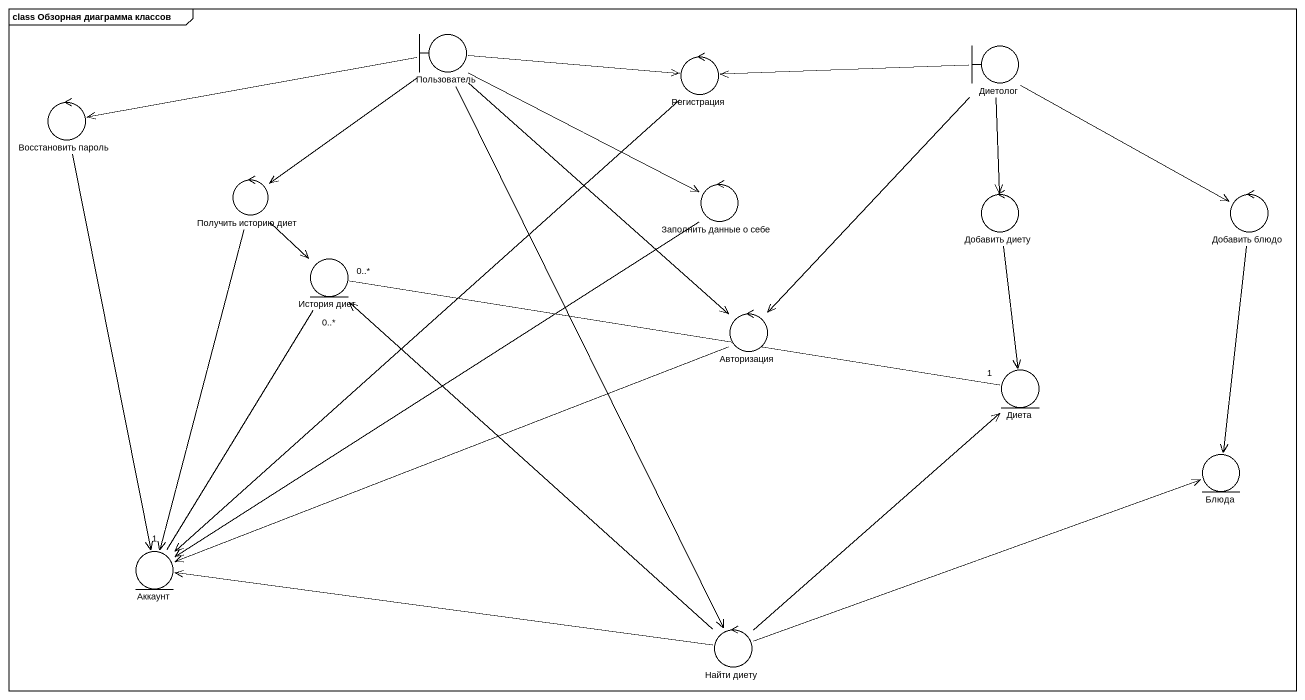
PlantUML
@startuml
mainframe class Обзорная диаграмма классов
boundary Пользователь
control Регистрация
boundary Диетолог
control "Восстановить пароль" as Восстановить_пароль
control "Получить историю диет" as Получить_историю_диет
control "Заполнить данные о себе" as Заполнить_данные_о_себе
control "Добавить диету" as Добавить_диету
control "Добавить блюдо" as Добавить_блюдо
entity "История диет" as История_диет
control Авторизация
entity Диета
entity Блюда
entity Аккаунт
control "Найти диету" as Найти_диету
Пользователь -right-> Регистрация
Пользователь -left-> Восстановить_пароль
Пользователь -left-> Получить_историю_диет
Пользователь -right-> Заполнить_данные_о_себе
Пользователь --> Авторизация
Пользователь --> Найти_диету
Регистрация --> Аккаунт
Диетолог -left-> Регистрация
Диетолог --> Добавить_диету
Диетолог -right-> Добавить_блюдо
Диетолог --> Авторизация
Восстановить_пароль --> Аккаунт
Получить_историю_диет --> История_диет
Получить_историю_диет --> Аккаунт
Заполнить_данные_о_себе --> Аккаунт
Добавить_диету --> Диета
Добавить_блюдо --> Блюда
История_диет "0..*" -right- "1" Диета
История_диет "0..*" -- "1" Аккаунт
Авторизация -left-> Аккаунт
Найти_диету -up-> История_диет
Найти_диету -up-> Диета
Найти_диету -right-> Блюда
Найти_диету -left-> Аккаунт
@enduml
